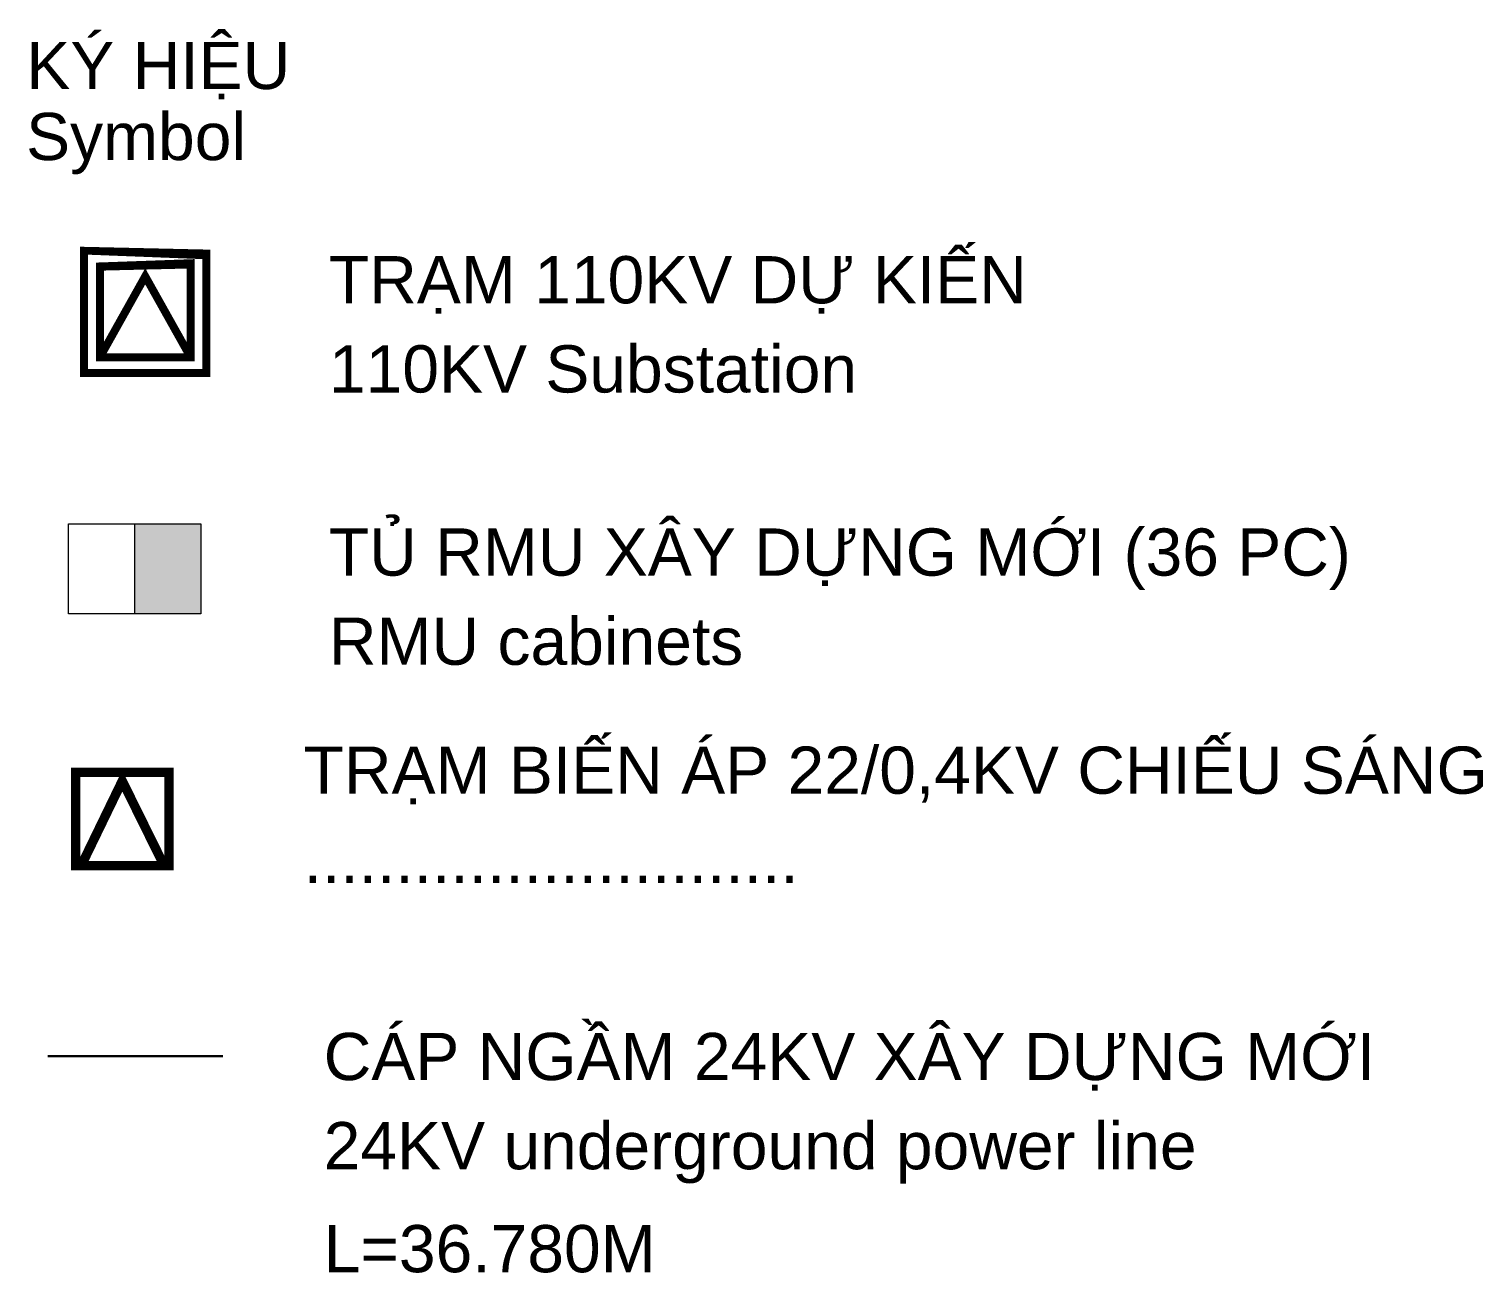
# Model space of a CAD drawing. Extents: x 391676 to 411044, y 2302576 to 2306330.
# Drawn here: x 410428 to 411044, y 2303783 to 2304309 of the extents above; entities that cross this region are included whole.
import ezdxf

# ---------------------------------------------------------------- set-up
doc = ezdxf.new("R2010")
doc.units = 0
doc.header["$LTSCALE"] = 5
doc.header["$MEASUREMENT"] = 0
doc.layers.get('0').update_dxf_attribs({"linetype": 'CONTINUOUS', "lineweight": 5})
for name, color, linetype in [('@ 35kV cai tao', 1, 'CONTINUOUS'), ('@ dien text', 7, 'CONTINUOUS'), ('@ Dien trung the', 1, 'CONTINUOUS'), ('Cap dien 22kV', 1, 'CONTINUOUS')]:
    doc.layers.add(name, color=color, linetype=linetype)
for name, color, linetype, lineweight in [('@-TEXT', 7, 'CONTINUOUS', 5), ('Ki hieu', 7, 'CONTINUOUS', 5), ('phancach', 92, 'CONTINUOUS', 5)]:
    doc.layers.add(name, color=color, linetype=linetype, lineweight=lineweight)
doc.styles.add('ARIAL', font='arial.ttf', dxfattribs={"height": 5})
doc.styles.add('ARIAL ITALIC', font='arialbi.ttf', dxfattribs={"width": 0.8})
doc.styles.add('binh1', font='VHARIALB.TTF')
doc.styles.add('VNS', font='VHARIAL.TTF', dxfattribs={"height": 4})
doc.linetypes.add('123', pattern='A,101.611294,-13.565324,12.243874,-10.782094,12.243874,-11.659162,76.152923,-5.231220999999997,["//",binh1,S=32,R=0,X=0,Y=-15.708224],-29.886596,76.70255199999998', length=350.0789140000002)
doc.linetypes.add('22KV', pattern='A,21.205876,-2.225318,["22kV",ARIAL ITALIC,S=4.969324,R=0,X=0,Y=-1.830806],-16.080623,21.205876,0', length=60.717693)

# ---------------------------------------------------------------- blocks, each defined once
blk = doc.blocks.new('t110kv')
blk.add_wipeout([(-32.40000009716238, 64.8000001945591), (32.400000098493294, 64.80000019588493), (32.40000009719818, -1.0999201549566351e-11), (-32.4000000971973, -1.1006306976923952e-11)])
at = {"ltscale": 0.5, "const_width": 4.207758071040002, "flags": 128}
for points in [[(-32.40000009721751, 64.80000019430177), (32.40000009849992, 64.80000019597817), (32.40000009720771, 1.210356259662149e-10), (-32.40000009721751, 1.210356259662149e-10)], [(-24.00000009721752, 56.40000019458121), (24.00000009836021, 56.40000019569878), (24.00000009738231, 8.40000000012103), (-24.00000009721752, 8.40000000012103)]]:
    blk.add_lwpolyline(points, close=True, dxfattribs=at)
blk.add_lwpolyline([(-24.00000009721752, 8.40000000012103), (-0.01159406987626455, 51.24941702497189), (24.00000009738231, 8.40000000012103)], dxfattribs=at)
blk = doc.blocks.new('RMU1')
at = {"color": 1}
blk.add_wipeout([(405634.5775756376, 2303653.420894366), (405634.5775756376, 2303660.95419621), (405645.62613446906, 2303660.95419621), (405645.62613446906, 2303653.420894366)], dxfattribs=at).dxf.layer = 'phancach'
at = {"layer": 'phancach', "ltscale": 2}
blk.add_hatch(color=1, dxfattribs=at).paths.add_polyline_path([(405634.5775756376, 2303660.954196209), (405634.5775756376, 2303653.420894366), (405640.1018550533, 2303653.420894366), (405640.1018550533, 2303660.954196209)])
at = {"layer": 'phancach', "color": 1, "ltscale": 2}
blk.add_line((405640.1018550533, 2303660.954196209), (405640.1018550533, 2303653.420894366), dxfattribs=at)
blk.add_lwpolyline([(405634.5775756376, 2303660.954196209), (405645.6261344689, 2303660.954196209), (405645.6261344689, 2303653.420894366), (405634.5775756376, 2303653.420894366)], close=True, dxfattribs=at)
blk = doc.blocks.new('tdk')
at = {"const_width": 3.087315}
blk.add_lwpolyline([(-15.50938210104969, 6.439297084836292), (15.36376789895029, 6.439297084836292), (15.36376789895029, 37.31244708483629), (-15.50938210104969, 37.31244708483629)], close=True, dxfattribs=at)
blk.add_lwpolyline([(-15.50938210104969, 37.31244708483629), (15.36376789895029, 37.31244708483629), (15.36376789895029, 6.439297084836292), (-15.50938210104969, 6.439297084836292)], close=True)
blk.add_lwpolyline([(-13.66180713615, 6.439297084836292), (-0.07280710104968585, 34.4811330553345), (13.76854223312593, 6.439297084836292)], dxfattribs=at)
blk.add_wipeout([(-15.50938210104969, 37.31244708483629), (15.363767898950309, 37.31244708483629), (15.363767898950309, 6.4392970848362925), (-15.50938210104969, 6.4392970848362925)])
blk.add_lwpolyline([(-15.50938210104969, 6.439297084836292), (15.36376789895029, 6.439297084836292), (15.36376789895029, 37.31244708483629), (-15.50938210104969, 37.31244708483629)], close=True, dxfattribs=at)
blk.add_lwpolyline([(-15.50938210104969, 37.31244708483629), (15.36376789895029, 37.31244708483629), (15.36376789895029, 6.439297084836292), (-15.50938210104969, 6.439297084836292)], close=True)
blk.add_lwpolyline([(-13.66180713615, 6.439297084836292), (-0.07280710104967625, 34.4811330553345), (13.76854223312593, 6.439297084836292)], dxfattribs=at)

msp = doc.modelspace()

# ---------------------------------------------------------------- linework, layer by layer
at = {"layer": 'Cap dien 22kV', "linetype": '22KV', "ltscale": 0.2, "const_width": 1, "flags": 128}
msp.add_lwpolyline([(410435.7954402211, 2303874.371103873), (410510.1215406322, 2303874.371103873)], dxfattribs=at)

# ---------------------------------------------------------------- block references
at = {"layer": '@ 35kV cai tao', "linetype": 'Continuous', "lineweight": -2, "xscale": 0.7999999999883585, "yscale": 0.7999999999883585, "zscale": 1.049999999999999}
msp.add_blockref('t110kv', (410477.1470109852, 2304163.719353864), dxfattribs=at)
at = {"layer": '@ Dien trung the', "linetype": '123', "ltscale": 0.2, "xscale": 1.28000000002794, "yscale": 1.28000000002794, "zscale": 1.28000000002794}
msp.add_blockref('tdk', (410467.5142746379, 2303946.84846492), dxfattribs=at)
at = {"layer": 'phancach', "xscale": 5.069999999730499, "yscale": 5.069999999730499, "zscale": 5.069999999730499, "rotation": 180}
msp.add_blockref('RMU1', (2467068.018186682, 13983622.75060221), dxfattribs=at)

# ---------------------------------------------------------------- texts
at = {"layer": '@ dien text', "style": 'VNS'}
for s, p in [('ký hiÖu', (410426.7922403149, 2304284.026011482)), ('tr¹m 110kv dù kiÕn', (410554.9308476252, 2304193.260082067)), ('Tñ rmu x©y dùng míi (36 pc)', (410554.9308476252, 2304077.925643716)), ('Tr¹m biÕn ¸p 22/0,4kV chiÕu s¸ng', (410544.2238354502, 2303985.546596575)), ('C¸p ngÇm 24kV x©y dùng míi', (410552.7053250671, 2303864.268549735)), ('l=36.780m', (410552.7053250671, 2303782.88101703))]:
    msp.add_text(s, height=20, dxfattribs=at).set_placement(p)
at = {"layer": '@-TEXT', "color": 252, "ltscale": 2, "style": 'ARIAL'}
for s, p in [('110KV Substation', (410554.9308476252, 2304155.496415548)), ('RMU cabinets', (410554.9308476252, 2304040.161977197)), ('...........................', (410544.2238354502, 2303947.782930055)), ('24KV underground power line', (410552.7053250671, 2303826.504883215))]:
    msp.add_text(s, height=20, dxfattribs=at).set_placement(p)
at = {"layer": 'Ki hieu', "color": 8, "ltscale": 2, "style": 'ARIAL'}
msp.add_text('Symbol', height=20, dxfattribs=at).set_placement((410426.687963035, 2304253.940383055))

doc.saveas('drawing.dxf')
